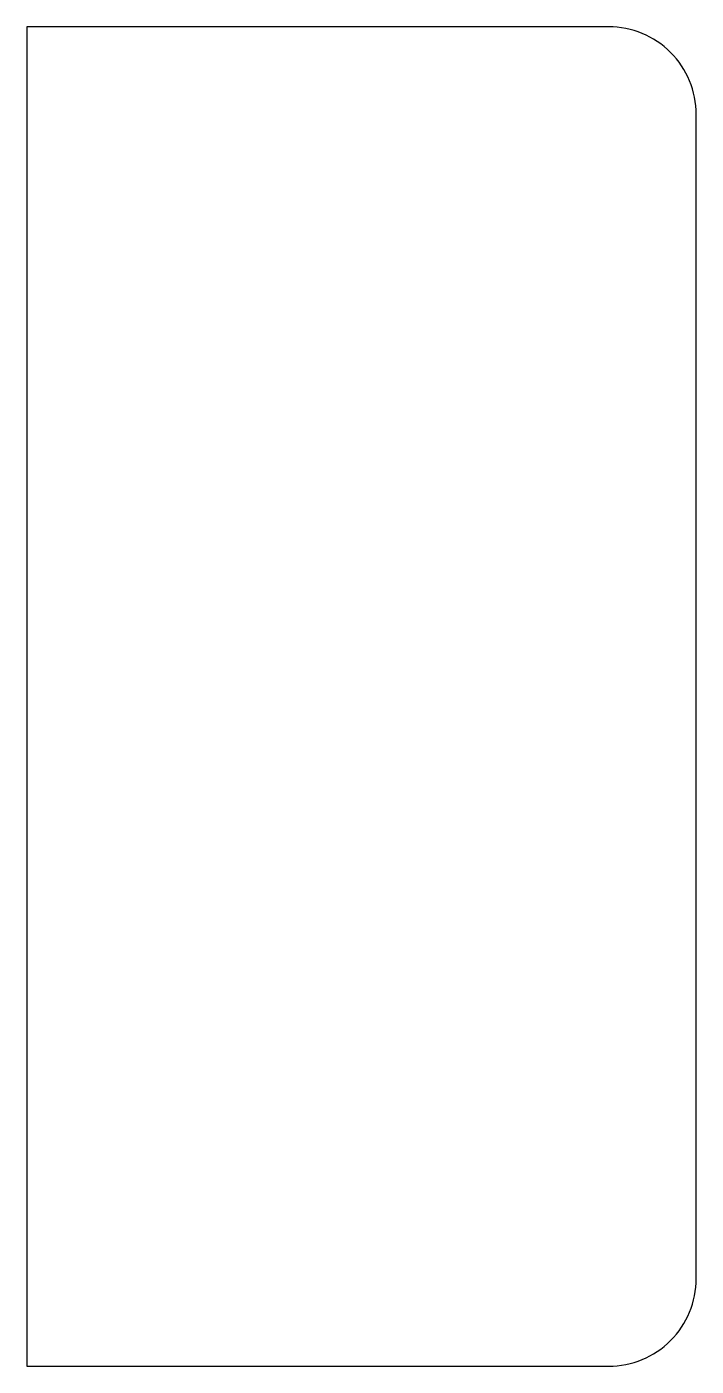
# Model space of a CAD drawing. Extents: x 248.9 to 274.9, y 219 to 271.
import ezdxf

# ---------------------------------------------------------------- set-up
doc = ezdxf.new("R2010")
doc.units = 0
doc.layers.add('ANA', color=220, linetype='CONTINUOUS')

msp = doc.modelspace()

# ---------------------------------------------------------------- linework, layer by layer
at = {"layer": 'ANA'}
msp.add_lwpolyline([(248.896, 218.988), (271.496, 218.988, 0.414214), (274.896, 222.388), (274.896, 267.588, 0.414214), (271.496, 270.988), (248.896, 270.988)], format="xyb", close=True, dxfattribs=at)

doc.saveas('drawing.dxf')
